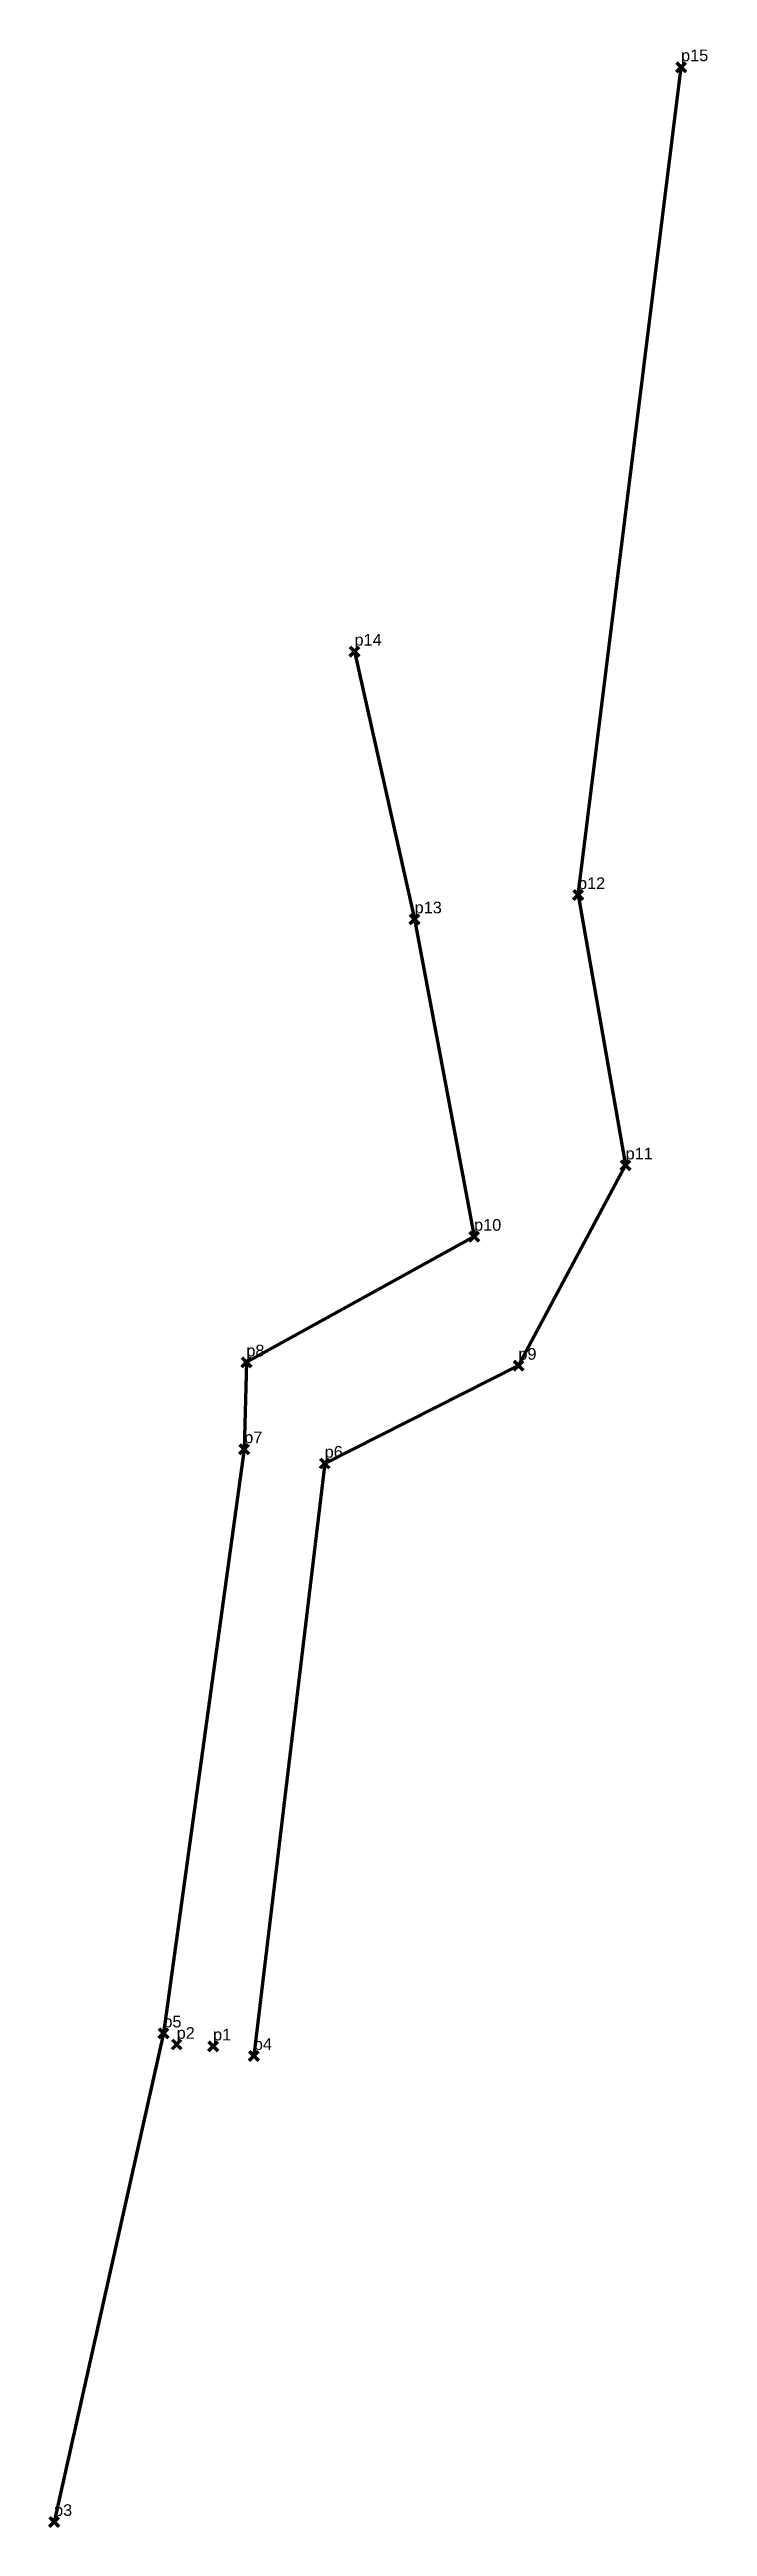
# Model space of a CAD drawing. Header units: millimetres. Extents: x 616609 to 616637, y 1314672 to 1314778.
import ezdxf

# ---------------------------------------------------------------- set-up
doc = ezdxf.new("R2010")
doc.units = ezdxf.units.MM
doc.header["$PDMODE"] = 3
doc.header["$PDSIZE"] = 0.2
doc.layers.get('0').update_dxf_attribs({"color": 1, "linetype": 'CONTINUOUS', "lineweight": 100})
doc.layers.add('Point', color=5, linetype='CONTINUOUS', lineweight=100)
doc.layers.add('Point_Name', color=1, linetype='CONTINUOUS', lineweight=100)
doc.styles.get("Standard").update_dxf_attribs({"font": 'arial.ttf', "width": 0.65})

msp = doc.modelspace()

# ---------------------------------------------------------------- linework, layer by layer
for points, elevation in [([(616631.76, 1314741.92), (616636.18, 1314777.42)], 39.09), ([(616622.17, 1314752.36), (616624.75, 1314740.88)], 38.55), ([(616631.76, 1314741.92), (616633.8, 1314730.33), (616629.2, 1314721.74), (616620.89, 1314717.54), (616617.85, 1314692.14)], 39.09), ([(616624.75, 1314740.88), (616627.3, 1314727.27), (616617.53, 1314721.88), (616617.44, 1314718.16), (616613.97, 1314693.11), (616609.28, 1314672.16)], 39.08)]:
    msp.add_lwpolyline(points, dxfattribs=dict(elevation=elevation))
at = {"layer": 'Point'}
for p in [(616636.18, 1314777.42, 37.1), (616622.17, 1314752.36, 38.55), (616631.76, 1314741.92, 39.09), (616624.75, 1314740.88, 39.08), (616633.8, 1314730.33, 39.63), (616627.3, 1314727.27, 39.97), (616617.53, 1314721.88, 40.09), (616629.2, 1314721.74, 39.67), (616617.44, 1314718.16, 39.87), (616620.89, 1314717.54, 39.51), (616613.97, 1314693.11, 34.64), (616614.54, 1314692.62, 35.62), (616616.1, 1314692.55, 37.43), (616617.85, 1314692.14, 35.07), (616609.28, 1314672.16, 36.37)]:
    msp.add_point(p, dxfattribs=at)

# ---------------------------------------------------------------- texts
at = {"layer": 'Point_Name'}
for s, p in [('p15', (616636.18, 1314777.67)), ('p14', (616622.17, 1314752.61)), ('p12', (616631.76, 1314742.17)), ('p13', (616624.75, 1314741.13)), ('p11', (616633.8, 1314730.58)), ('p10', (616627.3, 1314727.52)), ('p8', (616617.53, 1314722.13)), ('p9', (616629.2, 1314721.99)), ('p7', (616617.44, 1314718.41)), ('p6', (616620.89, 1314717.79)), ('p5', (616613.97, 1314693.36)), ('p2', (616614.54, 1314692.87)), ('p1', (616616.1, 1314692.8)), ('p4', (616617.85, 1314692.39)), ('p3', (616609.28, 1314672.41))]:
    msp.add_text(s, height=0.5, dxfattribs=at).set_placement(p)

doc.saveas('drawing.dxf')
